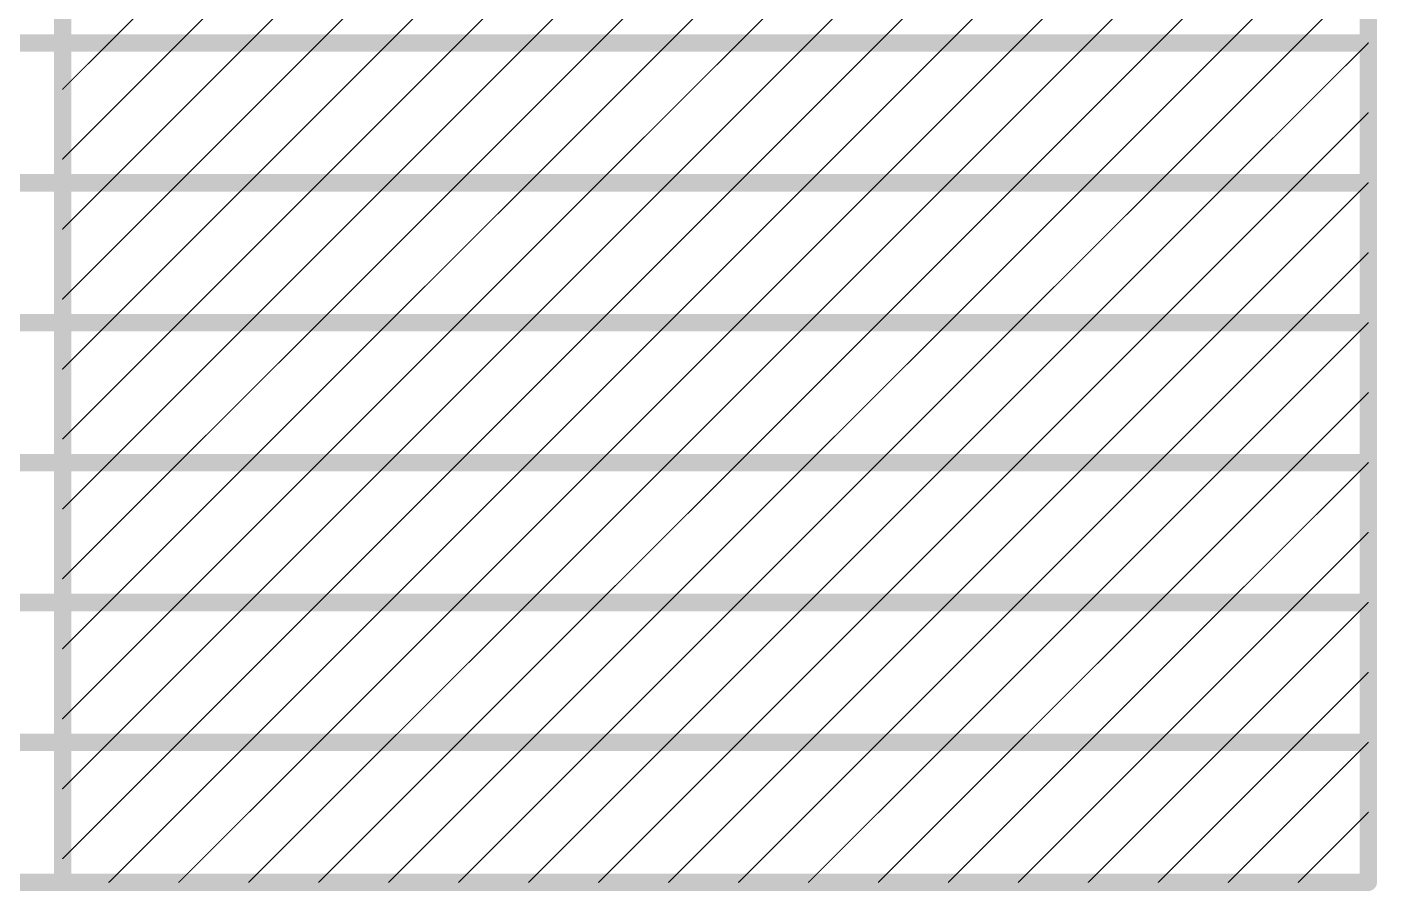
# Model space of a CAD drawing. Header units: inches. Extents: x 0 to 13.9, y -0.2 to 3.4.
# Drawn here: x 7.875 to 9.032, y -0.097 to 0.645 of the extents above; entities that cross this region are included whole.
import ezdxf

# ---------------------------------------------------------------- set-up
doc = ezdxf.new("R2010")
doc.units = ezdxf.units.IN
doc.header["$MEASUREMENT"] = 0
doc.layers.add('Fabrication', color=56, linetype='Continuous')

msp = doc.modelspace()

# ---------------------------------------------------------------- linework, layer by layer
at = {"layer": 'Fabrication'}
for points in [[(7.9052, -0.089, 0.015, 0.015, 0), (7.9052, 1.351, 0.015, 0.015, 0)], [(9.0249, -0.089, 0.015, 0.015, 0), (9.0249, 1.351, 0.015, 0.015, 0)], [(7.9449, 0.631, 0.001, 0.001, 0), (8.0649, 0.751, 0.001, 0.001, 0)], [(8.0049, 0.631, 0.001, 0.001, 0), (8.1249, 0.751, 0.001, 0.001, 0)], [(8.0649, 0.631, 0.001, 0.001, 0), (8.1849, 0.751, 0.001, 0.001, 0)], [(8.1249, 0.631, 0.001, 0.001, 0), (8.2449, 0.751, 0.001, 0.001, 0)], [(8.1849, 0.631, 0.001, 0.001, 0), (8.3049, 0.751, 0.001, 0.001, 0)], [(8.2449, 0.631, 0.001, 0.001, 0), (8.3649, 0.751, 0.001, 0.001, 0)], [(8.3049, 0.631, 0.001, 0.001, 0), (8.4249, 0.751, 0.001, 0.001, 0)], [(8.3649, 0.631, 0.001, 0.001, 0), (8.4849, 0.751, 0.001, 0.001, 0)], [(8.4249, 0.631, 0.001, 0.001, 0), (8.5449, 0.751, 0.001, 0.001, 0)], [(8.4849, 0.631, 0.001, 0.001, 0), (8.6049, 0.751, 0.001, 0.001, 0)], [(8.5449, 0.631, 0.001, 0.001, 0), (8.6649, 0.751, 0.001, 0.001, 0)], [(8.6049, 0.631, 0.001, 0.001, 0), (8.7249, 0.751, 0.001, 0.001, 0)], [(8.6649, 0.631, 0.001, 0.001, 0), (8.7849, 0.751, 0.001, 0.001, 0)], [(8.7249, 0.631, 0.001, 0.001, 0), (8.8449, 0.751, 0.001, 0.001, 0)], [(8.7849, 0.631, 0.001, 0.001, 0), (8.9049, 0.751, 0.001, 0.001, 0)], [(8.8449, 0.631, 0.001, 0.001, 0), (8.9649, 0.751, 0.001, 0.001, 0)], [(8.9049, 0.631, 0.001, 0.001, 0), (9.0249, 0.751, 0.001, 0.001, 0)], [(8.9649, 0.631, 0.001, 0.001, 0), (9.0249, 0.691, 0.001, 0.001, 0)], [(7.3353, 0.631, 0.015, 0.015, 0), (7.9052, 0.631, 0.015, 0.015, 0)], [(7.9052, 0.631, 0.015, 0.015, 0), (9.0249, 0.631, 0.015, 0.015, 0)], [(7.9052, 0.5313, 0.001, 0.001, 0), (8.0049, 0.631, 0.001, 0.001, 0)], [(7.9052, 0.5913, 0.001, 0.001, 0), (7.9449, 0.631, 0.001, 0.001, 0)], [(7.9449, 0.511, 0.001, 0.001, 0), (8.0649, 0.631, 0.001, 0.001, 0)], [(8.0049, 0.511, 0.001, 0.001, 0), (8.1249, 0.631, 0.001, 0.001, 0)], [(8.0649, 0.511, 0.001, 0.001, 0), (8.1849, 0.631, 0.001, 0.001, 0)], [(8.1249, 0.511, 0.001, 0.001, 0), (8.2449, 0.631, 0.001, 0.001, 0)], [(8.1849, 0.511, 0.001, 0.001, 0), (8.3049, 0.631, 0.001, 0.001, 0)], [(8.2449, 0.511, 0.001, 0.001, 0), (8.3649, 0.631, 0.001, 0.001, 0)], [(8.3049, 0.511, 0.001, 0.001, 0), (8.4249, 0.631, 0.001, 0.001, 0)], [(8.3649, 0.511, 0.001, 0.001, 0), (8.4849, 0.631, 0.001, 0.001, 0)], [(8.4249, 0.511, 0.001, 0.001, 0), (8.5449, 0.631, 0.001, 0.001, 0)], [(8.4849, 0.511, 0.001, 0.001, 0), (8.6049, 0.631, 0.001, 0.001, 0)], [(8.5449, 0.511, 0.001, 0.001, 0), (8.6649, 0.631, 0.001, 0.001, 0)], [(8.6049, 0.511, 0.001, 0.001, 0), (8.7249, 0.631, 0.001, 0.001, 0)], [(8.6649, 0.511, 0.001, 0.001, 0), (8.7849, 0.631, 0.001, 0.001, 0)], [(8.7249, 0.511, 0.001, 0.001, 0), (8.8449, 0.631, 0.001, 0.001, 0)], [(8.7849, 0.511, 0.001, 0.001, 0), (8.9049, 0.631, 0.001, 0.001, 0)], [(8.8449, 0.511, 0.001, 0.001, 0), (8.9649, 0.631, 0.001, 0.001, 0)], [(8.9049, 0.511, 0.001, 0.001, 0), (9.0249, 0.631, 0.001, 0.001, 0)], [(8.9649, 0.511, 0.001, 0.001, 0), (9.0249, 0.571, 0.001, 0.001, 0)], [(7.3353, 0.511, 0.015, 0.015, 0), (7.9052, 0.511, 0.015, 0.015, 0)], [(7.9052, 0.511, 0.015, 0.015, 0), (9.0249, 0.511, 0.015, 0.015, 0)], [(7.9052, 0.4113, 0.001, 0.001, 0), (8.0049, 0.511, 0.001, 0.001, 0)], [(7.9052, 0.4713, 0.001, 0.001, 0), (7.9449, 0.511, 0.001, 0.001, 0)], [(7.9449, 0.391, 0.001, 0.001, 0), (8.0649, 0.511, 0.001, 0.001, 0)], [(8.0049, 0.391, 0.001, 0.001, 0), (8.1249, 0.511, 0.001, 0.001, 0)], [(8.0649, 0.391, 0.001, 0.001, 0), (8.1849, 0.511, 0.001, 0.001, 0)], [(8.1249, 0.391, 0.001, 0.001, 0), (8.2449, 0.511, 0.001, 0.001, 0)], [(8.1849, 0.391, 0.001, 0.001, 0), (8.3049, 0.511, 0.001, 0.001, 0)], [(8.2449, 0.391, 0.001, 0.001, 0), (8.3649, 0.511, 0.001, 0.001, 0)], [(8.3049, 0.391, 0.001, 0.001, 0), (8.4249, 0.511, 0.001, 0.001, 0)], [(8.3649, 0.391, 0.001, 0.001, 0), (8.4849, 0.511, 0.001, 0.001, 0)], [(8.4249, 0.391, 0.001, 0.001, 0), (8.5449, 0.511, 0.001, 0.001, 0)], [(8.4849, 0.391, 0.001, 0.001, 0), (8.6049, 0.511, 0.001, 0.001, 0)], [(8.5449, 0.391, 0.001, 0.001, 0), (8.6649, 0.511, 0.001, 0.001, 0)], [(8.6049, 0.391, 0.001, 0.001, 0), (8.7249, 0.511, 0.001, 0.001, 0)], [(8.6649, 0.391, 0.001, 0.001, 0), (8.7849, 0.511, 0.001, 0.001, 0)], [(8.7249, 0.391, 0.001, 0.001, 0), (8.8449, 0.511, 0.001, 0.001, 0)], [(8.7849, 0.391, 0.001, 0.001, 0), (8.9049, 0.511, 0.001, 0.001, 0)], [(8.8449, 0.391, 0.001, 0.001, 0), (8.9649, 0.511, 0.001, 0.001, 0)], [(8.9049, 0.391, 0.001, 0.001, 0), (9.0249, 0.511, 0.001, 0.001, 0)], [(8.9649, 0.391, 0.001, 0.001, 0), (9.0249, 0.451, 0.001, 0.001, 0)], [(7.3353, 0.391, 0.015, 0.015, 0), (7.9052, 0.391, 0.015, 0.015, 0)], [(7.9052, 0.391, 0.015, 0.015, 0), (9.0249, 0.391, 0.015, 0.015, 0)], [(7.9052, 0.2913, 0.001, 0.001, 0), (8.0049, 0.391, 0.001, 0.001, 0)], [(7.9052, 0.3513, 0.001, 0.001, 0), (7.9449, 0.391, 0.001, 0.001, 0)], [(7.9449, 0.271, 0.001, 0.001, 0), (8.0649, 0.391, 0.001, 0.001, 0)], [(8.0049, 0.271, 0.001, 0.001, 0), (8.1249, 0.391, 0.001, 0.001, 0)], [(8.0649, 0.271, 0.001, 0.001, 0), (8.1849, 0.391, 0.001, 0.001, 0)], [(8.1249, 0.271, 0.001, 0.001, 0), (8.2449, 0.391, 0.001, 0.001, 0)], [(8.1849, 0.271, 0.001, 0.001, 0), (8.3049, 0.391, 0.001, 0.001, 0)], [(8.2449, 0.271, 0.001, 0.001, 0), (8.3649, 0.391, 0.001, 0.001, 0)], [(8.3049, 0.271, 0.001, 0.001, 0), (8.4249, 0.391, 0.001, 0.001, 0)], [(8.3649, 0.271, 0.001, 0.001, 0), (8.4849, 0.391, 0.001, 0.001, 0)], [(8.4249, 0.271, 0.001, 0.001, 0), (8.5449, 0.391, 0.001, 0.001, 0)], [(8.4849, 0.271, 0.001, 0.001, 0), (8.6049, 0.391, 0.001, 0.001, 0)], [(8.5449, 0.271, 0.001, 0.001, 0), (8.6649, 0.391, 0.001, 0.001, 0)], [(8.6049, 0.271, 0.001, 0.001, 0), (8.7249, 0.391, 0.001, 0.001, 0)], [(8.6649, 0.271, 0.001, 0.001, 0), (8.7849, 0.391, 0.001, 0.001, 0)], [(8.7249, 0.271, 0.001, 0.001, 0), (8.8449, 0.391, 0.001, 0.001, 0)], [(8.7849, 0.271, 0.001, 0.001, 0), (8.9049, 0.391, 0.001, 0.001, 0)], [(8.8449, 0.271, 0.001, 0.001, 0), (8.9649, 0.391, 0.001, 0.001, 0)], [(8.9049, 0.271, 0.001, 0.001, 0), (9.0249, 0.391, 0.001, 0.001, 0)], [(8.9649, 0.271, 0.001, 0.001, 0), (9.0249, 0.331, 0.001, 0.001, 0)], [(7.3353, 0.271, 0.015, 0.015, 0), (7.9052, 0.271, 0.015, 0.015, 0)], [(7.9052, 0.271, 0.015, 0.015, 0), (9.0249, 0.271, 0.015, 0.015, 0)], [(7.9052, 0.1713, 0.001, 0.001, 0), (8.0049, 0.271, 0.001, 0.001, 0)], [(7.9052, 0.2313, 0.001, 0.001, 0), (7.9449, 0.271, 0.001, 0.001, 0)], [(7.9449, 0.151, 0.001, 0.001, 0), (8.0649, 0.271, 0.001, 0.001, 0)], [(8.0049, 0.151, 0.001, 0.001, 0), (8.1249, 0.271, 0.001, 0.001, 0)], [(8.0649, 0.151, 0.001, 0.001, 0), (8.1849, 0.271, 0.001, 0.001, 0)], [(8.1249, 0.151, 0.001, 0.001, 0), (8.2449, 0.271, 0.001, 0.001, 0)], [(8.1849, 0.151, 0.001, 0.001, 0), (8.3049, 0.271, 0.001, 0.001, 0)], [(8.2449, 0.151, 0.001, 0.001, 0), (8.3649, 0.271, 0.001, 0.001, 0)], [(8.3049, 0.151, 0.001, 0.001, 0), (8.4249, 0.271, 0.001, 0.001, 0)], [(8.3649, 0.151, 0.001, 0.001, 0), (8.4849, 0.271, 0.001, 0.001, 0)], [(8.4249, 0.151, 0.001, 0.001, 0), (8.5449, 0.271, 0.001, 0.001, 0)], [(8.4849, 0.151, 0.001, 0.001, 0), (8.6049, 0.271, 0.001, 0.001, 0)], [(8.5449, 0.151, 0.001, 0.001, 0), (8.6649, 0.271, 0.001, 0.001, 0)], [(8.6049, 0.151, 0.001, 0.001, 0), (8.7249, 0.271, 0.001, 0.001, 0)], [(8.6649, 0.151, 0.001, 0.001, 0), (8.7849, 0.271, 0.001, 0.001, 0)], [(8.7249, 0.151, 0.001, 0.001, 0), (8.8449, 0.271, 0.001, 0.001, 0)], [(8.7849, 0.151, 0.001, 0.001, 0), (8.9049, 0.271, 0.001, 0.001, 0)], [(8.8449, 0.151, 0.001, 0.001, 0), (8.9649, 0.271, 0.001, 0.001, 0)], [(8.9049, 0.151, 0.001, 0.001, 0), (9.0249, 0.271, 0.001, 0.001, 0)], [(8.9649, 0.151, 0.001, 0.001, 0), (9.0249, 0.211, 0.001, 0.001, 0)], [(7.3353, 0.151, 0.015, 0.015, 0), (7.9052, 0.151, 0.015, 0.015, 0)], [(7.9052, 0.151, 0.015, 0.015, 0), (9.0249, 0.151, 0.015, 0.015, 0)], [(7.9052, 0.0513, 0.001, 0.001, 0), (8.0049, 0.151, 0.001, 0.001, 0)], [(7.9052, 0.1113, 0.001, 0.001, 0), (7.9449, 0.151, 0.001, 0.001, 0)], [(7.9449, 0.031, 0.001, 0.001, 0), (8.0649, 0.151, 0.001, 0.001, 0)], [(8.0049, 0.031, 0.001, 0.001, 0), (8.1249, 0.151, 0.001, 0.001, 0)], [(8.0649, 0.031, 0.001, 0.001, 0), (8.1849, 0.151, 0.001, 0.001, 0)], [(8.1249, 0.031, 0.001, 0.001, 0), (8.2449, 0.151, 0.001, 0.001, 0)], [(8.1849, 0.031, 0.001, 0.001, 0), (8.3049, 0.151, 0.001, 0.001, 0)], [(8.2449, 0.031, 0.001, 0.001, 0), (8.3649, 0.151, 0.001, 0.001, 0)], [(8.3049, 0.031, 0.001, 0.001, 0), (8.4249, 0.151, 0.001, 0.001, 0)], [(8.3649, 0.031, 0.001, 0.001, 0), (8.4849, 0.151, 0.001, 0.001, 0)], [(8.4249, 0.031, 0.001, 0.001, 0), (8.5449, 0.151, 0.001, 0.001, 0)], [(8.4849, 0.031, 0.001, 0.001, 0), (8.6049, 0.151, 0.001, 0.001, 0)], [(8.5449, 0.031, 0.001, 0.001, 0), (8.6649, 0.151, 0.001, 0.001, 0)], [(8.6049, 0.031, 0.001, 0.001, 0), (8.7249, 0.151, 0.001, 0.001, 0)], [(8.6649, 0.031, 0.001, 0.001, 0), (8.7849, 0.151, 0.001, 0.001, 0)], [(8.7249, 0.031, 0.001, 0.001, 0), (8.8449, 0.151, 0.001, 0.001, 0)], [(8.7849, 0.031, 0.001, 0.001, 0), (8.9049, 0.151, 0.001, 0.001, 0)], [(8.8449, 0.031, 0.001, 0.001, 0), (8.9649, 0.151, 0.001, 0.001, 0)], [(8.9049, 0.031, 0.001, 0.001, 0), (9.0249, 0.151, 0.001, 0.001, 0)], [(8.9649, 0.031, 0.001, 0.001, 0), (9.0249, 0.091, 0.001, 0.001, 0)], [(7.3353, 0.031, 0.015, 0.015, 0), (7.9052, 0.031, 0.015, 0.015, 0)], [(7.9052, 0.031, 0.015, 0.015, 0), (9.0249, 0.031, 0.015, 0.015, 0)], [(7.9052, -0.0687, 0.001, 0.001, 0), (8.0049, 0.031, 0.001, 0.001, 0)], [(7.9052, -0.0087, 0.001, 0.001, 0), (7.9449, 0.031, 0.001, 0.001, 0)], [(7.9449, -0.089, 0.001, 0.001, 0), (8.0649, 0.031, 0.001, 0.001, 0)], [(8.0049, -0.089, 0.001, 0.001, 0), (8.1249, 0.031, 0.001, 0.001, 0)], [(8.0649, -0.089, 0.001, 0.001, 0), (8.1849, 0.031, 0.001, 0.001, 0)], [(8.1249, -0.089, 0.001, 0.001, 0), (8.2449, 0.031, 0.001, 0.001, 0)], [(8.1849, -0.089, 0.001, 0.001, 0), (8.3049, 0.031, 0.001, 0.001, 0)], [(8.2449, -0.089, 0.001, 0.001, 0), (8.3649, 0.031, 0.001, 0.001, 0)], [(8.3049, -0.089, 0.001, 0.001, 0), (8.4249, 0.031, 0.001, 0.001, 0)], [(8.3649, -0.089, 0.001, 0.001, 0), (8.4849, 0.031, 0.001, 0.001, 0)], [(8.4249, -0.089, 0.001, 0.001, 0), (8.5449, 0.031, 0.001, 0.001, 0)], [(8.4849, -0.089, 0.001, 0.001, 0), (8.6049, 0.031, 0.001, 0.001, 0)], [(8.5449, -0.089, 0.001, 0.001, 0), (8.6649, 0.031, 0.001, 0.001, 0)], [(8.6049, -0.089, 0.001, 0.001, 0), (8.7249, 0.031, 0.001, 0.001, 0)], [(8.6649, -0.089, 0.001, 0.001, 0), (8.7849, 0.031, 0.001, 0.001, 0)], [(8.7249, -0.089, 0.001, 0.001, 0), (8.8449, 0.031, 0.001, 0.001, 0)], [(8.7849, -0.089, 0.001, 0.001, 0), (8.9049, 0.031, 0.001, 0.001, 0)], [(8.8449, -0.089, 0.001, 0.001, 0), (8.9649, 0.031, 0.001, 0.001, 0)], [(8.9049, -0.089, 0.001, 0.001, 0), (9.0249, 0.031, 0.001, 0.001, 0)], [(8.9649, -0.089, 0.001, 0.001, 0), (9.0249, -0.029, 0.001, 0.001, 0)], [(7.3353, -0.089, 0.015, 0.015, 0), (7.9052, -0.089, 0.015, 0.015, 0)], [(7.9052, -0.089, 0.015, 0.015, 0), (9.0249, -0.089, 0.015, 0.015, 0)]]:
    msp.add_lwpolyline(points, format="xyseb", dxfattribs=at)
for points in [[(7.9015, 0.631, 0.0075, 0.0075, 1), (7.909, 0.631, 0.0075, 0.0075, 1)], [(7.9015, 0.631, 0.0075, 0.0075, 1), (7.909, 0.631, 0.0075, 0.0075, 1)], [(9.0211, 0.631, 0.0075, 0.0075, 1), (9.0286, 0.631, 0.0075, 0.0075, 1)], [(7.9446, 0.631, 0.0005, 0.0005, 1), (7.9451, 0.631, 0.0005, 0.0005, 1)], [(7.9446, 0.631, 0.0005, 0.0005, 1), (7.9451, 0.631, 0.0005, 0.0005, 1)], [(8.0046, 0.631, 0.0005, 0.0005, 1), (8.0051, 0.631, 0.0005, 0.0005, 1)], [(8.0046, 0.631, 0.0005, 0.0005, 1), (8.0051, 0.631, 0.0005, 0.0005, 1)], [(8.0646, 0.631, 0.0005, 0.0005, 1), (8.0651, 0.631, 0.0005, 0.0005, 1)], [(8.0646, 0.631, 0.0005, 0.0005, 1), (8.0651, 0.631, 0.0005, 0.0005, 1)], [(8.1246, 0.631, 0.0005, 0.0005, 1), (8.1251, 0.631, 0.0005, 0.0005, 1)], [(8.1246, 0.631, 0.0005, 0.0005, 1), (8.1251, 0.631, 0.0005, 0.0005, 1)], [(8.1846, 0.631, 0.0005, 0.0005, 1), (8.1851, 0.631, 0.0005, 0.0005, 1)], [(8.1846, 0.631, 0.0005, 0.0005, 1), (8.1851, 0.631, 0.0005, 0.0005, 1)], [(8.2446, 0.631, 0.0005, 0.0005, 1), (8.2451, 0.631, 0.0005, 0.0005, 1)], [(8.2446, 0.631, 0.0005, 0.0005, 1), (8.2451, 0.631, 0.0005, 0.0005, 1)], [(8.3046, 0.631, 0.0005, 0.0005, 1), (8.3051, 0.631, 0.0005, 0.0005, 1)], [(8.3046, 0.631, 0.0005, 0.0005, 1), (8.3051, 0.631, 0.0005, 0.0005, 1)], [(8.3646, 0.631, 0.0005, 0.0005, 1), (8.3651, 0.631, 0.0005, 0.0005, 1)], [(8.3646, 0.631, 0.0005, 0.0005, 1), (8.3651, 0.631, 0.0005, 0.0005, 1)], [(8.4246, 0.631, 0.0005, 0.0005, 1), (8.4251, 0.631, 0.0005, 0.0005, 1)], [(8.4246, 0.631, 0.0005, 0.0005, 1), (8.4251, 0.631, 0.0005, 0.0005, 1)], [(8.4846, 0.631, 0.0005, 0.0005, 1), (8.4851, 0.631, 0.0005, 0.0005, 1)], [(8.4846, 0.631, 0.0005, 0.0005, 1), (8.4851, 0.631, 0.0005, 0.0005, 1)], [(8.5446, 0.631, 0.0005, 0.0005, 1), (8.5451, 0.631, 0.0005, 0.0005, 1)], [(8.5446, 0.631, 0.0005, 0.0005, 1), (8.5451, 0.631, 0.0005, 0.0005, 1)], [(8.6046, 0.631, 0.0005, 0.0005, 1), (8.6051, 0.631, 0.0005, 0.0005, 1)], [(8.6046, 0.631, 0.0005, 0.0005, 1), (8.6051, 0.631, 0.0005, 0.0005, 1)], [(8.6646, 0.631, 0.0005, 0.0005, 1), (8.6651, 0.631, 0.0005, 0.0005, 1)], [(8.6646, 0.631, 0.0005, 0.0005, 1), (8.6651, 0.631, 0.0005, 0.0005, 1)], [(8.7246, 0.631, 0.0005, 0.0005, 1), (8.7251, 0.631, 0.0005, 0.0005, 1)], [(8.7246, 0.631, 0.0005, 0.0005, 1), (8.7251, 0.631, 0.0005, 0.0005, 1)], [(8.7846, 0.631, 0.0005, 0.0005, 1), (8.7851, 0.631, 0.0005, 0.0005, 1)], [(8.7846, 0.631, 0.0005, 0.0005, 1), (8.7851, 0.631, 0.0005, 0.0005, 1)], [(8.8446, 0.631, 0.0005, 0.0005, 1), (8.8451, 0.631, 0.0005, 0.0005, 1)], [(8.8446, 0.631, 0.0005, 0.0005, 1), (8.8451, 0.631, 0.0005, 0.0005, 1)], [(8.9046, 0.631, 0.0005, 0.0005, 1), (8.9051, 0.631, 0.0005, 0.0005, 1)], [(8.9046, 0.631, 0.0005, 0.0005, 1), (8.9051, 0.631, 0.0005, 0.0005, 1)], [(8.9646, 0.631, 0.0005, 0.0005, 1), (8.9651, 0.631, 0.0005, 0.0005, 1)], [(8.9646, 0.631, 0.0005, 0.0005, 1), (8.9651, 0.631, 0.0005, 0.0005, 1)], [(9.0246, 0.631, 0.0005, 0.0005, 1), (9.0251, 0.631, 0.0005, 0.0005, 1)], [(7.905, 0.5913, 0.0005, 0.0005, 1), (7.9055, 0.5913, 0.0005, 0.0005, 1)], [(9.0246, 0.571, 0.0005, 0.0005, 1), (9.0251, 0.571, 0.0005, 0.0005, 1)], [(7.905, 0.5313, 0.0005, 0.0005, 1), (7.9055, 0.5313, 0.0005, 0.0005, 1)], [(7.9015, 0.511, 0.0075, 0.0075, 1), (7.909, 0.511, 0.0075, 0.0075, 1)], [(7.9015, 0.511, 0.0075, 0.0075, 1), (7.909, 0.511, 0.0075, 0.0075, 1)], [(7.9446, 0.511, 0.0005, 0.0005, 1), (7.9451, 0.511, 0.0005, 0.0005, 1)], [(7.9446, 0.511, 0.0005, 0.0005, 1), (7.9451, 0.511, 0.0005, 0.0005, 1)], [(8.0046, 0.511, 0.0005, 0.0005, 1), (8.0051, 0.511, 0.0005, 0.0005, 1)], [(8.0046, 0.511, 0.0005, 0.0005, 1), (8.0051, 0.511, 0.0005, 0.0005, 1)], [(8.0646, 0.511, 0.0005, 0.0005, 1), (8.0651, 0.511, 0.0005, 0.0005, 1)], [(8.0646, 0.511, 0.0005, 0.0005, 1), (8.0651, 0.511, 0.0005, 0.0005, 1)], [(8.1246, 0.511, 0.0005, 0.0005, 1), (8.1251, 0.511, 0.0005, 0.0005, 1)], [(8.1246, 0.511, 0.0005, 0.0005, 1), (8.1251, 0.511, 0.0005, 0.0005, 1)], [(8.1846, 0.511, 0.0005, 0.0005, 1), (8.1851, 0.511, 0.0005, 0.0005, 1)], [(8.1846, 0.511, 0.0005, 0.0005, 1), (8.1851, 0.511, 0.0005, 0.0005, 1)], [(8.2446, 0.511, 0.0005, 0.0005, 1), (8.2451, 0.511, 0.0005, 0.0005, 1)], [(8.2446, 0.511, 0.0005, 0.0005, 1), (8.2451, 0.511, 0.0005, 0.0005, 1)], [(8.3046, 0.511, 0.0005, 0.0005, 1), (8.3051, 0.511, 0.0005, 0.0005, 1)], [(8.3046, 0.511, 0.0005, 0.0005, 1), (8.3051, 0.511, 0.0005, 0.0005, 1)], [(8.3646, 0.511, 0.0005, 0.0005, 1), (8.3651, 0.511, 0.0005, 0.0005, 1)], [(8.3646, 0.511, 0.0005, 0.0005, 1), (8.3651, 0.511, 0.0005, 0.0005, 1)], [(8.4246, 0.511, 0.0005, 0.0005, 1), (8.4251, 0.511, 0.0005, 0.0005, 1)], [(8.4246, 0.511, 0.0005, 0.0005, 1), (8.4251, 0.511, 0.0005, 0.0005, 1)], [(8.4846, 0.511, 0.0005, 0.0005, 1), (8.4851, 0.511, 0.0005, 0.0005, 1)], [(8.4846, 0.511, 0.0005, 0.0005, 1), (8.4851, 0.511, 0.0005, 0.0005, 1)], [(8.5446, 0.511, 0.0005, 0.0005, 1), (8.5451, 0.511, 0.0005, 0.0005, 1)], [(8.5446, 0.511, 0.0005, 0.0005, 1), (8.5451, 0.511, 0.0005, 0.0005, 1)], [(8.6046, 0.511, 0.0005, 0.0005, 1), (8.6051, 0.511, 0.0005, 0.0005, 1)], [(8.6046, 0.511, 0.0005, 0.0005, 1), (8.6051, 0.511, 0.0005, 0.0005, 1)], [(8.6646, 0.511, 0.0005, 0.0005, 1), (8.6651, 0.511, 0.0005, 0.0005, 1)], [(8.6646, 0.511, 0.0005, 0.0005, 1), (8.6651, 0.511, 0.0005, 0.0005, 1)], [(8.7246, 0.511, 0.0005, 0.0005, 1), (8.7251, 0.511, 0.0005, 0.0005, 1)], [(8.7246, 0.511, 0.0005, 0.0005, 1), (8.7251, 0.511, 0.0005, 0.0005, 1)], [(8.7846, 0.511, 0.0005, 0.0005, 1), (8.7851, 0.511, 0.0005, 0.0005, 1)], [(8.7846, 0.511, 0.0005, 0.0005, 1), (8.7851, 0.511, 0.0005, 0.0005, 1)], [(8.8446, 0.511, 0.0005, 0.0005, 1), (8.8451, 0.511, 0.0005, 0.0005, 1)], [(8.8446, 0.511, 0.0005, 0.0005, 1), (8.8451, 0.511, 0.0005, 0.0005, 1)], [(8.9046, 0.511, 0.0005, 0.0005, 1), (8.9051, 0.511, 0.0005, 0.0005, 1)], [(8.9046, 0.511, 0.0005, 0.0005, 1), (8.9051, 0.511, 0.0005, 0.0005, 1)], [(8.9646, 0.511, 0.0005, 0.0005, 1), (8.9651, 0.511, 0.0005, 0.0005, 1)], [(8.9646, 0.511, 0.0005, 0.0005, 1), (8.9651, 0.511, 0.0005, 0.0005, 1)], [(9.0211, 0.511, 0.0075, 0.0075, 1), (9.0286, 0.511, 0.0075, 0.0075, 1)], [(9.0246, 0.511, 0.0005, 0.0005, 1), (9.0251, 0.511, 0.0005, 0.0005, 1)], [(7.905, 0.4713, 0.0005, 0.0005, 1), (7.9055, 0.4713, 0.0005, 0.0005, 1)], [(9.0246, 0.451, 0.0005, 0.0005, 1), (9.0251, 0.451, 0.0005, 0.0005, 1)], [(7.905, 0.4113, 0.0005, 0.0005, 1), (7.9055, 0.4113, 0.0005, 0.0005, 1)], [(7.9015, 0.391, 0.0075, 0.0075, 1), (7.909, 0.391, 0.0075, 0.0075, 1)], [(7.9015, 0.391, 0.0075, 0.0075, 1), (7.909, 0.391, 0.0075, 0.0075, 1)], [(9.0211, 0.391, 0.0075, 0.0075, 1), (9.0286, 0.391, 0.0075, 0.0075, 1)], [(7.9446, 0.391, 0.0005, 0.0005, 1), (7.9451, 0.391, 0.0005, 0.0005, 1)], [(7.9446, 0.391, 0.0005, 0.0005, 1), (7.9451, 0.391, 0.0005, 0.0005, 1)], [(8.0046, 0.391, 0.0005, 0.0005, 1), (8.0051, 0.391, 0.0005, 0.0005, 1)], [(8.0046, 0.391, 0.0005, 0.0005, 1), (8.0051, 0.391, 0.0005, 0.0005, 1)], [(8.0646, 0.391, 0.0005, 0.0005, 1), (8.0651, 0.391, 0.0005, 0.0005, 1)], [(8.0646, 0.391, 0.0005, 0.0005, 1), (8.0651, 0.391, 0.0005, 0.0005, 1)], [(8.1246, 0.391, 0.0005, 0.0005, 1), (8.1251, 0.391, 0.0005, 0.0005, 1)], [(8.1246, 0.391, 0.0005, 0.0005, 1), (8.1251, 0.391, 0.0005, 0.0005, 1)], [(8.1846, 0.391, 0.0005, 0.0005, 1), (8.1851, 0.391, 0.0005, 0.0005, 1)], [(8.1846, 0.391, 0.0005, 0.0005, 1), (8.1851, 0.391, 0.0005, 0.0005, 1)], [(8.2446, 0.391, 0.0005, 0.0005, 1), (8.2451, 0.391, 0.0005, 0.0005, 1)], [(8.2446, 0.391, 0.0005, 0.0005, 1), (8.2451, 0.391, 0.0005, 0.0005, 1)], [(8.3046, 0.391, 0.0005, 0.0005, 1), (8.3051, 0.391, 0.0005, 0.0005, 1)], [(8.3046, 0.391, 0.0005, 0.0005, 1), (8.3051, 0.391, 0.0005, 0.0005, 1)], [(8.3646, 0.391, 0.0005, 0.0005, 1), (8.3651, 0.391, 0.0005, 0.0005, 1)], [(8.3646, 0.391, 0.0005, 0.0005, 1), (8.3651, 0.391, 0.0005, 0.0005, 1)], [(8.4246, 0.391, 0.0005, 0.0005, 1), (8.4251, 0.391, 0.0005, 0.0005, 1)], [(8.4246, 0.391, 0.0005, 0.0005, 1), (8.4251, 0.391, 0.0005, 0.0005, 1)], [(8.4846, 0.391, 0.0005, 0.0005, 1), (8.4851, 0.391, 0.0005, 0.0005, 1)], [(8.4846, 0.391, 0.0005, 0.0005, 1), (8.4851, 0.391, 0.0005, 0.0005, 1)], [(8.5446, 0.391, 0.0005, 0.0005, 1), (8.5451, 0.391, 0.0005, 0.0005, 1)], [(8.5446, 0.391, 0.0005, 0.0005, 1), (8.5451, 0.391, 0.0005, 0.0005, 1)], [(8.6046, 0.391, 0.0005, 0.0005, 1), (8.6051, 0.391, 0.0005, 0.0005, 1)], [(8.6046, 0.391, 0.0005, 0.0005, 1), (8.6051, 0.391, 0.0005, 0.0005, 1)], [(8.6646, 0.391, 0.0005, 0.0005, 1), (8.6651, 0.391, 0.0005, 0.0005, 1)], [(8.6646, 0.391, 0.0005, 0.0005, 1), (8.6651, 0.391, 0.0005, 0.0005, 1)], [(8.7246, 0.391, 0.0005, 0.0005, 1), (8.7251, 0.391, 0.0005, 0.0005, 1)], [(8.7246, 0.391, 0.0005, 0.0005, 1), (8.7251, 0.391, 0.0005, 0.0005, 1)], [(8.7846, 0.391, 0.0005, 0.0005, 1), (8.7851, 0.391, 0.0005, 0.0005, 1)], [(8.7846, 0.391, 0.0005, 0.0005, 1), (8.7851, 0.391, 0.0005, 0.0005, 1)], [(8.8446, 0.391, 0.0005, 0.0005, 1), (8.8451, 0.391, 0.0005, 0.0005, 1)], [(8.8446, 0.391, 0.0005, 0.0005, 1), (8.8451, 0.391, 0.0005, 0.0005, 1)], [(8.9046, 0.391, 0.0005, 0.0005, 1), (8.9051, 0.391, 0.0005, 0.0005, 1)], [(8.9046, 0.391, 0.0005, 0.0005, 1), (8.9051, 0.391, 0.0005, 0.0005, 1)], [(8.9646, 0.391, 0.0005, 0.0005, 1), (8.9651, 0.391, 0.0005, 0.0005, 1)], [(8.9646, 0.391, 0.0005, 0.0005, 1), (8.9651, 0.391, 0.0005, 0.0005, 1)], [(9.0246, 0.391, 0.0005, 0.0005, 1), (9.0251, 0.391, 0.0005, 0.0005, 1)], [(7.905, 0.3513, 0.0005, 0.0005, 1), (7.9055, 0.3513, 0.0005, 0.0005, 1)], [(9.0246, 0.331, 0.0005, 0.0005, 1), (9.0251, 0.331, 0.0005, 0.0005, 1)], [(7.905, 0.2913, 0.0005, 0.0005, 1), (7.9055, 0.2913, 0.0005, 0.0005, 1)], [(7.9015, 0.271, 0.0075, 0.0075, 1), (7.909, 0.271, 0.0075, 0.0075, 1)], [(7.9015, 0.271, 0.0075, 0.0075, 1), (7.909, 0.271, 0.0075, 0.0075, 1)], [(9.0211, 0.271, 0.0075, 0.0075, 1), (9.0286, 0.271, 0.0075, 0.0075, 1)], [(7.9446, 0.271, 0.0005, 0.0005, 1), (7.9451, 0.271, 0.0005, 0.0005, 1)], [(7.9446, 0.271, 0.0005, 0.0005, 1), (7.9451, 0.271, 0.0005, 0.0005, 1)], [(8.0046, 0.271, 0.0005, 0.0005, 1), (8.0051, 0.271, 0.0005, 0.0005, 1)], [(8.0046, 0.271, 0.0005, 0.0005, 1), (8.0051, 0.271, 0.0005, 0.0005, 1)], [(8.0646, 0.271, 0.0005, 0.0005, 1), (8.0651, 0.271, 0.0005, 0.0005, 1)], [(8.0646, 0.271, 0.0005, 0.0005, 1), (8.0651, 0.271, 0.0005, 0.0005, 1)], [(8.1246, 0.271, 0.0005, 0.0005, 1), (8.1251, 0.271, 0.0005, 0.0005, 1)], [(8.1246, 0.271, 0.0005, 0.0005, 1), (8.1251, 0.271, 0.0005, 0.0005, 1)], [(8.1846, 0.271, 0.0005, 0.0005, 1), (8.1851, 0.271, 0.0005, 0.0005, 1)], [(8.1846, 0.271, 0.0005, 0.0005, 1), (8.1851, 0.271, 0.0005, 0.0005, 1)], [(8.2446, 0.271, 0.0005, 0.0005, 1), (8.2451, 0.271, 0.0005, 0.0005, 1)], [(8.2446, 0.271, 0.0005, 0.0005, 1), (8.2451, 0.271, 0.0005, 0.0005, 1)], [(8.3046, 0.271, 0.0005, 0.0005, 1), (8.3051, 0.271, 0.0005, 0.0005, 1)], [(8.3046, 0.271, 0.0005, 0.0005, 1), (8.3051, 0.271, 0.0005, 0.0005, 1)], [(8.3646, 0.271, 0.0005, 0.0005, 1), (8.3651, 0.271, 0.0005, 0.0005, 1)], [(8.3646, 0.271, 0.0005, 0.0005, 1), (8.3651, 0.271, 0.0005, 0.0005, 1)], [(8.4246, 0.271, 0.0005, 0.0005, 1), (8.4251, 0.271, 0.0005, 0.0005, 1)], [(8.4246, 0.271, 0.0005, 0.0005, 1), (8.4251, 0.271, 0.0005, 0.0005, 1)], [(8.4846, 0.271, 0.0005, 0.0005, 1), (8.4851, 0.271, 0.0005, 0.0005, 1)], [(8.4846, 0.271, 0.0005, 0.0005, 1), (8.4851, 0.271, 0.0005, 0.0005, 1)], [(8.5446, 0.271, 0.0005, 0.0005, 1), (8.5451, 0.271, 0.0005, 0.0005, 1)], [(8.5446, 0.271, 0.0005, 0.0005, 1), (8.5451, 0.271, 0.0005, 0.0005, 1)], [(8.6046, 0.271, 0.0005, 0.0005, 1), (8.6051, 0.271, 0.0005, 0.0005, 1)], [(8.6046, 0.271, 0.0005, 0.0005, 1), (8.6051, 0.271, 0.0005, 0.0005, 1)], [(8.6646, 0.271, 0.0005, 0.0005, 1), (8.6651, 0.271, 0.0005, 0.0005, 1)], [(8.6646, 0.271, 0.0005, 0.0005, 1), (8.6651, 0.271, 0.0005, 0.0005, 1)], [(8.7246, 0.271, 0.0005, 0.0005, 1), (8.7251, 0.271, 0.0005, 0.0005, 1)], [(8.7246, 0.271, 0.0005, 0.0005, 1), (8.7251, 0.271, 0.0005, 0.0005, 1)], [(8.7846, 0.271, 0.0005, 0.0005, 1), (8.7851, 0.271, 0.0005, 0.0005, 1)], [(8.7846, 0.271, 0.0005, 0.0005, 1), (8.7851, 0.271, 0.0005, 0.0005, 1)], [(8.8446, 0.271, 0.0005, 0.0005, 1), (8.8451, 0.271, 0.0005, 0.0005, 1)], [(8.8446, 0.271, 0.0005, 0.0005, 1), (8.8451, 0.271, 0.0005, 0.0005, 1)], [(8.9046, 0.271, 0.0005, 0.0005, 1), (8.9051, 0.271, 0.0005, 0.0005, 1)], [(8.9046, 0.271, 0.0005, 0.0005, 1), (8.9051, 0.271, 0.0005, 0.0005, 1)], [(8.9646, 0.271, 0.0005, 0.0005, 1), (8.9651, 0.271, 0.0005, 0.0005, 1)], [(8.9646, 0.271, 0.0005, 0.0005, 1), (8.9651, 0.271, 0.0005, 0.0005, 1)], [(9.0246, 0.271, 0.0005, 0.0005, 1), (9.0251, 0.271, 0.0005, 0.0005, 1)], [(7.905, 0.2313, 0.0005, 0.0005, 1), (7.9055, 0.2313, 0.0005, 0.0005, 1)], [(9.0246, 0.211, 0.0005, 0.0005, 1), (9.0251, 0.211, 0.0005, 0.0005, 1)], [(7.905, 0.1713, 0.0005, 0.0005, 1), (7.9055, 0.1713, 0.0005, 0.0005, 1)], [(7.9015, 0.151, 0.0075, 0.0075, 1), (7.909, 0.151, 0.0075, 0.0075, 1)], [(7.9015, 0.151, 0.0075, 0.0075, 1), (7.909, 0.151, 0.0075, 0.0075, 1)], [(7.9446, 0.151, 0.0005, 0.0005, 1), (7.9451, 0.151, 0.0005, 0.0005, 1)], [(7.9446, 0.151, 0.0005, 0.0005, 1), (7.9451, 0.151, 0.0005, 0.0005, 1)], [(8.0046, 0.151, 0.0005, 0.0005, 1), (8.0051, 0.151, 0.0005, 0.0005, 1)], [(8.0046, 0.151, 0.0005, 0.0005, 1), (8.0051, 0.151, 0.0005, 0.0005, 1)], [(8.0646, 0.151, 0.0005, 0.0005, 1), (8.0651, 0.151, 0.0005, 0.0005, 1)], [(8.0646, 0.151, 0.0005, 0.0005, 1), (8.0651, 0.151, 0.0005, 0.0005, 1)], [(8.1246, 0.151, 0.0005, 0.0005, 1), (8.1251, 0.151, 0.0005, 0.0005, 1)], [(8.1246, 0.151, 0.0005, 0.0005, 1), (8.1251, 0.151, 0.0005, 0.0005, 1)], [(8.1846, 0.151, 0.0005, 0.0005, 1), (8.1851, 0.151, 0.0005, 0.0005, 1)], [(8.1846, 0.151, 0.0005, 0.0005, 1), (8.1851, 0.151, 0.0005, 0.0005, 1)], [(8.2446, 0.151, 0.0005, 0.0005, 1), (8.2451, 0.151, 0.0005, 0.0005, 1)], [(8.2446, 0.151, 0.0005, 0.0005, 1), (8.2451, 0.151, 0.0005, 0.0005, 1)], [(8.3046, 0.151, 0.0005, 0.0005, 1), (8.3051, 0.151, 0.0005, 0.0005, 1)], [(8.3046, 0.151, 0.0005, 0.0005, 1), (8.3051, 0.151, 0.0005, 0.0005, 1)], [(8.3646, 0.151, 0.0005, 0.0005, 1), (8.3651, 0.151, 0.0005, 0.0005, 1)], [(8.3646, 0.151, 0.0005, 0.0005, 1), (8.3651, 0.151, 0.0005, 0.0005, 1)], [(8.4246, 0.151, 0.0005, 0.0005, 1), (8.4251, 0.151, 0.0005, 0.0005, 1)], [(8.4246, 0.151, 0.0005, 0.0005, 1), (8.4251, 0.151, 0.0005, 0.0005, 1)], [(8.4846, 0.151, 0.0005, 0.0005, 1), (8.4851, 0.151, 0.0005, 0.0005, 1)], [(8.4846, 0.151, 0.0005, 0.0005, 1), (8.4851, 0.151, 0.0005, 0.0005, 1)], [(8.5446, 0.151, 0.0005, 0.0005, 1), (8.5451, 0.151, 0.0005, 0.0005, 1)], [(8.5446, 0.151, 0.0005, 0.0005, 1), (8.5451, 0.151, 0.0005, 0.0005, 1)], [(8.6046, 0.151, 0.0005, 0.0005, 1), (8.6051, 0.151, 0.0005, 0.0005, 1)], [(8.6046, 0.151, 0.0005, 0.0005, 1), (8.6051, 0.151, 0.0005, 0.0005, 1)], [(8.6646, 0.151, 0.0005, 0.0005, 1), (8.6651, 0.151, 0.0005, 0.0005, 1)], [(8.6646, 0.151, 0.0005, 0.0005, 1), (8.6651, 0.151, 0.0005, 0.0005, 1)], [(8.7246, 0.151, 0.0005, 0.0005, 1), (8.7251, 0.151, 0.0005, 0.0005, 1)], [(8.7246, 0.151, 0.0005, 0.0005, 1), (8.7251, 0.151, 0.0005, 0.0005, 1)], [(8.7846, 0.151, 0.0005, 0.0005, 1), (8.7851, 0.151, 0.0005, 0.0005, 1)], [(8.7846, 0.151, 0.0005, 0.0005, 1), (8.7851, 0.151, 0.0005, 0.0005, 1)], [(8.8446, 0.151, 0.0005, 0.0005, 1), (8.8451, 0.151, 0.0005, 0.0005, 1)], [(8.8446, 0.151, 0.0005, 0.0005, 1), (8.8451, 0.151, 0.0005, 0.0005, 1)], [(8.9046, 0.151, 0.0005, 0.0005, 1), (8.9051, 0.151, 0.0005, 0.0005, 1)], [(8.9046, 0.151, 0.0005, 0.0005, 1), (8.9051, 0.151, 0.0005, 0.0005, 1)], [(8.9646, 0.151, 0.0005, 0.0005, 1), (8.9651, 0.151, 0.0005, 0.0005, 1)], [(8.9646, 0.151, 0.0005, 0.0005, 1), (8.9651, 0.151, 0.0005, 0.0005, 1)], [(9.0211, 0.151, 0.0075, 0.0075, 1), (9.0286, 0.151, 0.0075, 0.0075, 1)], [(9.0246, 0.151, 0.0005, 0.0005, 1), (9.0251, 0.151, 0.0005, 0.0005, 1)], [(7.905, 0.1113, 0.0005, 0.0005, 1), (7.9055, 0.1113, 0.0005, 0.0005, 1)], [(9.0246, 0.091, 0.0005, 0.0005, 1), (9.0251, 0.091, 0.0005, 0.0005, 1)], [(7.905, 0.0513, 0.0005, 0.0005, 1), (7.9055, 0.0513, 0.0005, 0.0005, 1)], [(7.9015, 0.031, 0.0075, 0.0075, 1), (7.909, 0.031, 0.0075, 0.0075, 1)], [(7.9015, 0.031, 0.0075, 0.0075, 1), (7.909, 0.031, 0.0075, 0.0075, 1)], [(9.0211, 0.031, 0.0075, 0.0075, 1), (9.0286, 0.031, 0.0075, 0.0075, 1)], [(7.9446, 0.031, 0.0005, 0.0005, 1), (7.9451, 0.031, 0.0005, 0.0005, 1)], [(7.9446, 0.031, 0.0005, 0.0005, 1), (7.9451, 0.031, 0.0005, 0.0005, 1)], [(8.0046, 0.031, 0.0005, 0.0005, 1), (8.0051, 0.031, 0.0005, 0.0005, 1)], [(8.0046, 0.031, 0.0005, 0.0005, 1), (8.0051, 0.031, 0.0005, 0.0005, 1)], [(8.0646, 0.031, 0.0005, 0.0005, 1), (8.0651, 0.031, 0.0005, 0.0005, 1)], [(8.0646, 0.031, 0.0005, 0.0005, 1), (8.0651, 0.031, 0.0005, 0.0005, 1)], [(8.1246, 0.031, 0.0005, 0.0005, 1), (8.1251, 0.031, 0.0005, 0.0005, 1)], [(8.1246, 0.031, 0.0005, 0.0005, 1), (8.1251, 0.031, 0.0005, 0.0005, 1)], [(8.1846, 0.031, 0.0005, 0.0005, 1), (8.1851, 0.031, 0.0005, 0.0005, 1)], [(8.1846, 0.031, 0.0005, 0.0005, 1), (8.1851, 0.031, 0.0005, 0.0005, 1)], [(8.2446, 0.031, 0.0005, 0.0005, 1), (8.2451, 0.031, 0.0005, 0.0005, 1)], [(8.2446, 0.031, 0.0005, 0.0005, 1), (8.2451, 0.031, 0.0005, 0.0005, 1)], [(8.3046, 0.031, 0.0005, 0.0005, 1), (8.3051, 0.031, 0.0005, 0.0005, 1)], [(8.3046, 0.031, 0.0005, 0.0005, 1), (8.3051, 0.031, 0.0005, 0.0005, 1)], [(8.3646, 0.031, 0.0005, 0.0005, 1), (8.3651, 0.031, 0.0005, 0.0005, 1)], [(8.3646, 0.031, 0.0005, 0.0005, 1), (8.3651, 0.031, 0.0005, 0.0005, 1)], [(8.4246, 0.031, 0.0005, 0.0005, 1), (8.4251, 0.031, 0.0005, 0.0005, 1)], [(8.4246, 0.031, 0.0005, 0.0005, 1), (8.4251, 0.031, 0.0005, 0.0005, 1)], [(8.4846, 0.031, 0.0005, 0.0005, 1), (8.4851, 0.031, 0.0005, 0.0005, 1)], [(8.4846, 0.031, 0.0005, 0.0005, 1), (8.4851, 0.031, 0.0005, 0.0005, 1)], [(8.5446, 0.031, 0.0005, 0.0005, 1), (8.5451, 0.031, 0.0005, 0.0005, 1)], [(8.5446, 0.031, 0.0005, 0.0005, 1), (8.5451, 0.031, 0.0005, 0.0005, 1)], [(8.6046, 0.031, 0.0005, 0.0005, 1), (8.6051, 0.031, 0.0005, 0.0005, 1)], [(8.6046, 0.031, 0.0005, 0.0005, 1), (8.6051, 0.031, 0.0005, 0.0005, 1)], [(8.6646, 0.031, 0.0005, 0.0005, 1), (8.6651, 0.031, 0.0005, 0.0005, 1)], [(8.6646, 0.031, 0.0005, 0.0005, 1), (8.6651, 0.031, 0.0005, 0.0005, 1)], [(8.7246, 0.031, 0.0005, 0.0005, 1), (8.7251, 0.031, 0.0005, 0.0005, 1)], [(8.7246, 0.031, 0.0005, 0.0005, 1), (8.7251, 0.031, 0.0005, 0.0005, 1)], [(8.7846, 0.031, 0.0005, 0.0005, 1), (8.7851, 0.031, 0.0005, 0.0005, 1)], [(8.7846, 0.031, 0.0005, 0.0005, 1), (8.7851, 0.031, 0.0005, 0.0005, 1)], [(8.8446, 0.031, 0.0005, 0.0005, 1), (8.8451, 0.031, 0.0005, 0.0005, 1)], [(8.8446, 0.031, 0.0005, 0.0005, 1), (8.8451, 0.031, 0.0005, 0.0005, 1)], [(8.9046, 0.031, 0.0005, 0.0005, 1), (8.9051, 0.031, 0.0005, 0.0005, 1)], [(8.9046, 0.031, 0.0005, 0.0005, 1), (8.9051, 0.031, 0.0005, 0.0005, 1)], [(8.9646, 0.031, 0.0005, 0.0005, 1), (8.9651, 0.031, 0.0005, 0.0005, 1)], [(8.9646, 0.031, 0.0005, 0.0005, 1), (8.9651, 0.031, 0.0005, 0.0005, 1)], [(9.0246, 0.031, 0.0005, 0.0005, 1), (9.0251, 0.031, 0.0005, 0.0005, 1)], [(7.905, -0.0087, 0.0005, 0.0005, 1), (7.9055, -0.0087, 0.0005, 0.0005, 1)], [(9.0246, -0.029, 0.0005, 0.0005, 1), (9.0251, -0.029, 0.0005, 0.0005, 1)], [(7.905, -0.0687, 0.0005, 0.0005, 1), (7.9055, -0.0687, 0.0005, 0.0005, 1)], [(7.9015, -0.089, 0.0075, 0.0075, 1), (7.909, -0.089, 0.0075, 0.0075, 1)], [(7.9015, -0.089, 0.0075, 0.0075, 1), (7.909, -0.089, 0.0075, 0.0075, 1)], [(7.9015, -0.089, 0.0075, 0.0075, 1), (7.909, -0.089, 0.0075, 0.0075, 1)], [(7.9446, -0.089, 0.0005, 0.0005, 1), (7.9451, -0.089, 0.0005, 0.0005, 1)], [(8.0046, -0.089, 0.0005, 0.0005, 1), (8.0051, -0.089, 0.0005, 0.0005, 1)], [(8.0646, -0.089, 0.0005, 0.0005, 1), (8.0651, -0.089, 0.0005, 0.0005, 1)], [(8.1246, -0.089, 0.0005, 0.0005, 1), (8.1251, -0.089, 0.0005, 0.0005, 1)], [(8.1846, -0.089, 0.0005, 0.0005, 1), (8.1851, -0.089, 0.0005, 0.0005, 1)], [(8.2446, -0.089, 0.0005, 0.0005, 1), (8.2451, -0.089, 0.0005, 0.0005, 1)], [(8.3046, -0.089, 0.0005, 0.0005, 1), (8.3051, -0.089, 0.0005, 0.0005, 1)], [(8.3646, -0.089, 0.0005, 0.0005, 1), (8.3651, -0.089, 0.0005, 0.0005, 1)], [(8.4246, -0.089, 0.0005, 0.0005, 1), (8.4251, -0.089, 0.0005, 0.0005, 1)], [(8.4846, -0.089, 0.0005, 0.0005, 1), (8.4851, -0.089, 0.0005, 0.0005, 1)], [(8.5446, -0.089, 0.0005, 0.0005, 1), (8.5451, -0.089, 0.0005, 0.0005, 1)], [(8.6046, -0.089, 0.0005, 0.0005, 1), (8.6051, -0.089, 0.0005, 0.0005, 1)], [(8.6646, -0.089, 0.0005, 0.0005, 1), (8.6651, -0.089, 0.0005, 0.0005, 1)], [(8.7246, -0.089, 0.0005, 0.0005, 1), (8.7251, -0.089, 0.0005, 0.0005, 1)], [(8.7846, -0.089, 0.0005, 0.0005, 1), (8.7851, -0.089, 0.0005, 0.0005, 1)], [(8.8446, -0.089, 0.0005, 0.0005, 1), (8.8451, -0.089, 0.0005, 0.0005, 1)], [(8.9046, -0.089, 0.0005, 0.0005, 1), (8.9051, -0.089, 0.0005, 0.0005, 1)], [(8.9646, -0.089, 0.0005, 0.0005, 1), (8.9651, -0.089, 0.0005, 0.0005, 1)], [(9.0211, -0.089, 0.0075, 0.0075, 1), (9.0286, -0.089, 0.0075, 0.0075, 1)], [(9.0211, -0.089, 0.0075, 0.0075, 1), (9.0286, -0.089, 0.0075, 0.0075, 1)]]:
    msp.add_lwpolyline(points, format="xyseb", close=True, dxfattribs=at)

doc.saveas('drawing.dxf')
